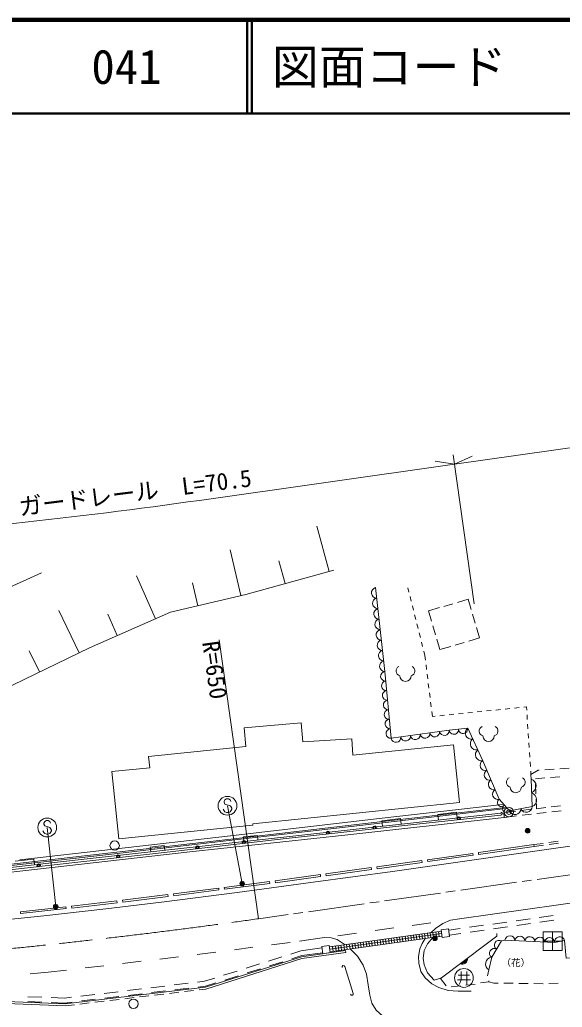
# Model space of a CAD drawing. Units: millimetres at full size, sheet at 1:1000; details may follow other scales. Extents: x 40000 to 680000, y 20000 to 380000.
# Drawn here: x 93508 to 151326, y 274832 to 380000 of the extents above; entities that cross this region are included whole.
import ezdxf
from ezdxf.enums import TextEntityAlignment as Align

# ---------------------------------------------------------------- set-up
doc = ezdxf.new("R2010")
doc.units = ezdxf.units.MM
doc.header["$LTSCALE"] = 1000
doc.header["$PDMODE"] = 32
doc.header["$PDSIZE"] = 500
doc.linetypes.add('CHAIN', pattern=[18.5, 12, -1.5, 3.5, -1.5])
for name, color, linetype, lineweight in [('M-BGD', 7, 'Continuous', 13), ('M-BMK', 2, 'Continuous', 13), ('M-BMK-ROW', 30, 'Continuous', 13), ('M-STR-HTXT', 7, 'Continuous', 13), ('M-STR-STRC', 7, 'Continuous', 13), ('M-TTL', 2, 'Continuous', 140), ('M-TTL-LINE', 7, 'Continuous', 50)]:
    doc.layers.add(name, color=color, linetype=linetype, lineweight=lineweight)
doc.layers.add('M-TTL-TXT', color=7, linetype='Continuous')
doc.styles.add('ＭＳ ゴシック', font='')
doc.styles.get('ＭＳ ゴシック').set_extended_font_data('MS Gothic')

msp = doc.modelspace()

# ---------------------------------------------------------------- linework, layer by layer
at = {"layer": 'M-BGD'}
for p, q in [((126494, 321253), (125163, 326072)), ((117075, 318673), (115939, 323542)), ((121788, 319952), (121122, 322362)), ((77077, 312685), (95829, 321084)), ((107969, 316214), (105958, 320792)), ((112471, 317598), (111902, 320033)), ((134982, 319054), (134872, 319494)), ((135226, 318084), (135104, 318569)), ((139668, 317811), (138709, 317529)), ((141301, 318290), (140148, 317952)), ((141625, 317185), (141301, 318290)), ((99833, 312592), (97660, 317094)), ((103892, 314423), (102886, 316712)), ((135470, 317114), (135348, 317599)), ((135714, 316145), (135592, 316629)), ((138229, 317388), (137077, 317050)), ((137077, 317050), (137401, 315945)), ((142048, 315746), (141766, 316705)), ((135958, 315175), (135836, 315660)), ((136201, 314205), (136080, 314690)), ((137542, 315465), (137824, 314505)), ((142513, 314161), (142189, 315266)), ((136445, 313235), (136323, 313720)), ((137965, 314026), (138289, 312921)), ((139921, 313400), (140881, 313682)), ((141361, 313822), (142513, 314161)), ((95604, 310550), (94518, 312802)), ((136678, 312310), (136567, 312750)), ((138289, 312921), (139442, 313259)), ((136743, 311783), (136678, 312310)), ((136867, 310790), (136805, 311286)), ((136990, 309798), (136928, 310294)), ((137113, 308806), (137052, 309302)), ((137236, 307813), (137175, 308309)), ((137360, 306821), (137298, 307317)), ((137487, 305798), (137421, 306325)), ((140759, 306132), (140262, 306081)), ((141754, 306233), (141257, 306182)), ((142749, 306335), (142251, 306284)), ((143744, 306436), (143246, 306385)), ((144738, 306538), (144241, 306487)), ((145733, 306639), (145236, 306589)), ((146728, 306741), (146231, 306690)), ((147513, 306821), (147225, 306792)), ((147537, 306470), (147513, 306821)), ((123492, 305136), (117415, 304599)), ((123492, 305136), (123670, 303112)), ((137775, 305827), (137487, 305798)), ((138769, 305928), (138272, 305878)), ((139764, 306030), (139267, 305979)), ((147603, 305472), (147570, 305971)), ((117415, 304599), (117591, 302606)), ((147670, 304474), (147637, 304973)), ((147737, 303476), (147703, 303975)), ((128891, 303420), (123670, 303112)), ((128891, 303420), (128994, 301668)), ((147803, 302479), (147770, 302978)), ((107242, 301545), (117591, 302606)), ((139751, 302782), (128994, 301668)), ((140387, 296637), (139751, 302782)), ((147870, 301481), (147837, 301980)), ((107242, 301545), (107367, 300320)), ((147937, 300483), (147904, 300982)), ((103327, 299925), (107366, 300335)), ((147994, 299633), (147970, 299984)), ((148751, 300065), (147994, 299633)), ((148876, 300073), (148751, 300065)), ((150473, 300179), (149475, 300113)), ((152069, 300285), (151072, 300219)), ((148012, 299133), (147994, 299633)), ((148461, 299176), (149458, 299258)), ((148461, 299174), (148461, 299176)), ((150056, 299306), (151052, 299388)), ((148526, 297576), (148485, 298575)), ((118335, 294354), (140387, 296637)), ((148590, 295977), (148550, 296976)), ((145096, 295553), (128090, 293647)), ((140060, 295593), (138073, 295370)), ((140127, 294996), (140060, 295593)), ((146380, 295725), (145092, 295574)), ((145096, 295553), (145152, 295056)), ((147969, 295911), (146976, 295794)), ((149559, 296097), (148565, 295980)), ((149619, 295580), (148625, 295464)), ((151148, 296283), (150155, 296166)), ((151208, 295766), (150215, 295650)), ((134098, 294924), (132110, 294701)), ((132110, 294701), (132177, 294105)), ((134164, 294328), (134098, 294924)), ((138073, 295370), (138140, 294774)), ((146440, 295208), (145153, 295057)), ((148030, 295394), (147036, 295278)), ((128090, 293647), (100053, 290576)), ((118347, 294237), (118335, 294354)), ((118841, 293137), (117350, 292974)), ((117350, 292974), (117404, 292477)), ((118895, 292640), (118841, 293137)), ((149890, 292373), (150880, 292513)), ((108900, 292048), (107409, 291885)), ((107409, 291885), (107464, 291388)), ((108955, 291551), (108900, 292048)), ((142386, 291308), (148305, 292149)), ((148305, 292149), (149295, 292289)), ((148333, 291951), (149323, 292091)), ((149918, 292175), (150908, 292315)), ((95015, 290607), (93028, 290382)), ((95083, 290011), (95015, 290607)), ((131561, 289782), (136371, 290460)), ((136971, 290546), (141785, 291223)), ((136998, 290348), (136971, 290546)), ((142414, 291110), (142386, 291308)), ((126135, 289032), (130961, 289698)), ((131589, 289584), (131561, 289782)), ((115309, 287596), (120135, 288223)), ((120732, 288298), (125550, 288958)), ((120760, 288100), (120732, 288298)), ((126162, 288834), (126135, 289032)), ((109890, 286906), (114715, 287521)), ((115335, 287397), (115309, 287596)), ((99033, 285592), (103856, 286161)), ((104461, 286238), (109287, 286829)), ((104485, 286039), (104461, 286238)), ((109916, 286707), (109890, 286906)), ((93584, 285008), (98424, 285535)), ((93605, 284810), (93584, 285008)), ((99056, 285394), (99033, 285592)), ((146404, 284049), (147889, 284260)), ((148879, 284401), (150364, 284612)), ((148948, 283886), (150433, 284097)), ((138440, 282930), (126510, 281265)), ((139234, 283031), (140463, 283206)), ((141453, 283346), (142938, 283557)), ((141523, 282831), (143008, 283042)), ((143928, 283698), (145413, 283909)), ((143998, 283183), (145483, 283393)), ((146473, 283534), (147958, 283745)), ((138475, 282673), (126548, 281007)), ((138509, 282415), (126586, 280750)), ((130713, 281851), (130785, 281336)), ((131010, 281893), (131082, 281378)), ((131307, 281934), (131379, 281419)), ((131605, 281976), (131676, 281461)), ((131902, 282017), (131974, 281502)), ((132199, 282059), (132271, 281544)), ((132496, 282100), (132568, 281585)), ((132793, 282142), (132865, 281627)), ((133090, 282183), (133162, 281668)), ((133387, 282225), (133459, 281710)), ((133684, 282266), (133756, 281751)), ((133981, 282308), (134053, 281793)), ((134279, 282349), (134350, 281834)), ((134576, 282391), (134648, 281876)), ((134873, 282432), (134945, 281917)), ((135170, 282474), (135242, 281959)), ((135467, 282515), (135539, 282000)), ((135764, 282557), (135836, 282042)), ((136061, 282598), (136133, 282083)), ((136358, 282640), (136430, 282125)), ((136656, 282681), (136727, 282166)), ((136953, 282723), (137025, 282208)), ((137250, 282764), (137322, 282249)), ((137547, 282806), (137619, 282291)), ((137844, 282847), (137916, 282332)), ((138141, 282889), (138213, 282374)), ((139303, 282516), (140533, 282690)), ((123475, 280840), (122389, 280497)), ((125720, 281146), (123475, 280840)), ((126851, 281312), (126923, 280797)), ((127148, 281354), (127220, 280839)), ((127445, 281395), (127517, 280880)), ((127742, 281436), (127814, 280921)), ((128039, 281478), (128111, 280963)), ((128336, 281519), (128408, 281004)), ((128633, 281561), (128705, 281046)), ((128930, 281602), (129002, 281087)), ((129228, 281644), (129299, 281129)), ((129525, 281685), (129597, 281170)), ((129822, 281727), (129894, 281212)), ((130119, 281768), (130191, 281253)), ((130416, 281810), (130488, 281295)), ((121435, 280195), (120005, 279744)), ((123589, 280330), (122501, 279987)), ((125795, 280631), (123589, 280330)), ((119051, 279442), (117621, 278991)), ((119164, 278932), (117733, 278481)), ((121548, 279685), (120117, 279234)), ((114284, 277936), (113198, 277593)), ((116668, 278689), (115237, 278238)), ((116780, 278179), (115349, 277728)), ((138342, 277903), (138937, 277099)), ((140147, 277753), (141547, 277753)), ((140247, 278253), (141447, 278253)), ((140547, 277753), (140447, 277453)), ((140547, 278653), (140547, 277753)), ((141147, 278653), (141147, 277253)), ((106486, 276789), (104997, 276610)), ((108969, 277086), (107479, 276908)), ((111451, 277384), (109961, 277205)), ((111516, 276868), (110027, 276690)), ((111050, 276497), (112043, 276616)), ((113198, 277593), (112444, 277503)), ((113308, 277083), (112509, 276987)), ((112638, 276687), (113341, 276771)), ((114396, 277426), (113308, 277083)), ((139473, 277018), (140469, 277113)), ((140447, 277453), (140347, 277253)), ((141066, 277170), (142061, 277264)), ((142613, 277443), (143517, 277549)), ((143517, 277549), (143496, 277636)), ((143517, 277549), (144048, 277411)), ((144048, 277411), (144499, 277405)), ((145099, 277396), (146099, 277381)), ((146699, 277372), (147699, 277356)), ((148299, 277347), (149298, 277332)), ((149898, 277359), (150897, 277407)), ((95863, 275900), (94364, 275958)), ((98285, 275806), (96863, 275861)), ((99040, 275896), (98285, 275806)), ((101522, 276194), (100033, 276015)), ((101587, 275678), (100098, 275499)), ((104004, 276491), (102515, 276313)), ((104070, 275975), (102580, 275797)), ((103106, 275548), (104099, 275667)), ((104695, 275738), (105688, 275857)), ((106552, 276273), (105063, 276094)), ((106283, 275928), (107276, 276046)), ((109034, 276571), (107545, 276392)), ((107872, 276118), (108865, 276236)), ((109461, 276307), (110454, 276426)), ((95866, 275379), (94367, 275437)), ((98306, 275284), (96866, 275340)), ((99105, 275380), (98306, 275284)), ((98340, 274979), (99333, 275098)), ((99929, 275169), (100922, 275288)), ((101517, 275359), (102510, 275477))]:
    msp.add_line(p, q, dxfattribs=at)
for points in [[(126976, 321386), (117610, 318798), (109586, 316925), (100942, 313127), (86895, 306347)], [(131425, 319519), (132423, 310589), (133090, 303472), (139285, 304350)], [(139285, 304350), (141247, 304538), (142850, 301091), (144617, 296995), (145707, 295744), (148118, 296201), (148012, 299133)], [(118346, 294236), (104053, 292776), (103327, 299925)], [(93508, 290540), (103492, 291683), (115966, 293096), (132133, 294987), (144960, 296428)], [(93550, 290172), (103534, 291316), (116008, 292728), (132175, 294620), (145262, 296090)], [(145329, 296012), (129741, 294202), (117040, 292736), (103594, 291163), (93567, 290026)], [(144796, 295305), (135814, 294328), (121885, 292796), (107991, 291209), (100020, 290302), (86105, 288743), (75685, 287578)], [(100107, 290079), (111631, 291367), (128145, 293150), (145152, 295056)], [(142414, 291110), (148333, 291951), (148305, 292149)], [(100051, 290576), (85612, 288935), (75784, 287877)], [(131589, 289584), (136399, 290262), (136371, 290460)], [(136998, 290348), (141813, 291025), (141785, 291223)], [(100107, 290079), (85667, 288438), (75674, 287363)], [(75772, 288029), (83789, 288951), (93567, 290026)], [(76330, 288536), (83849, 289059), (93550, 290171)], [(126162, 288834), (130988, 289500), (130961, 289698)], [(115335, 287397), (120161, 288024), (120135, 288223)], [(120760, 288100), (125577, 288760), (125550, 288958)], [(109916, 286707), (114740, 287322), (114715, 287521)], [(99056, 285394), (103880, 285963), (103856, 286161)], [(104485, 286039), (109311, 286631), (109287, 286829)], [(174475, 286794), (171196, 285643), (170561, 285257), (169417, 284828), (166174, 283751), (164856, 283428), (163120, 283233), (154443, 282156), (154474, 280249), (151741, 280054), (151582, 281933), (150510, 281724), (145222, 281975), (144850, 281892), (143805, 280156), (143505, 278817), (143367, 278181)], [(93605, 284810), (98445, 285336), (98424, 285535)], [(138038, 277834), (137664, 277702), (136954, 278513), (136606, 279344), (136502, 280072), (136595, 280870), (136963, 281582), (137482, 282228)], [(138014, 277823), (138473, 277973), (143208, 281549), (144364, 282402), (144361, 282692)], [(72791, 275431), (79482, 275943), (98332, 275180), (113299, 276967), (123544, 280213), (128225, 280863), (128252, 280665)], [(113341, 276771), (123589, 280017), (128252, 280665)], [(72806, 275232), (79485, 275742), (98340, 274979)]]:
    msp.add_lwpolyline(points, dxfattribs=at)
for points in [[(139321, 282381), (138528, 282275), (138422, 283067), (139215, 283173)], [(126490, 281406), (126601, 280650), (125809, 280534), (125698, 281290)]]:
    msp.add_lwpolyline(points, close=True, dxfattribs=at)
for centre, radius in [((140293, 294928), 100), ((126352, 293401), 100), ((131322, 293948), 100), ((103625, 292053), 500), ((117409, 292398), 112), ((117409, 292398), 100), ((112441, 291831), 112), ((112441, 291831), 100), ((103993, 290867), 112), ((103993, 290867), 100), ((95535, 289913), 100), ((140847, 277953), 1000), ((105625, 275207), 500)]:
    msp.add_circle(centre, radius, dxfattribs=at)
for centre, radius, start, end in [((131553, 318969), 565, 103.01953, 269.72714), ((131677, 317852), 565, 103.01953, 269.72714), ((131802, 316736), 565, 103.01953, 269.72714), ((131927, 315619), 565, 103.01953, 269.72714), ((132051, 314503), 565, 103.01953, 269.72714), ((132176, 313387), 565, 103.01953, 269.72714), ((132301, 312270), 565, 103.01953, 269.72714), ((132425, 311154), 565, 103.01953, 269.72714), ((132481, 310081), 511, 96.55028, 274.1608), ((134154, 310650), 536, 116.08703, 255.33416), ((135083, 310650), 536, 284.66584, 63.91297), ((132576, 309065), 511, 96.55028, 274.1608), ((134619, 310132), 600, 180, 360), ((132672, 308048), 511, 96.55028, 274.1608), ((132767, 307032), 511, 96.55028, 274.1608), ((132862, 306015), 511, 96.55028, 274.1608), ((132958, 304998), 511, 96.55028, 274.1608), ((133053, 303982), 511, 96.55028, 274.1608), ((136701, 304006), 522, 190.47045, 5.65791), ((137733, 304152), 522, 190.47045, 5.65791), ((138766, 304299), 522, 190.47045, 5.65791), ((139776, 304390), 493, 184.6093, 6.33195), ((140757, 304484), 493, 184.6093, 6.33195), ((141651, 304027), 651, 128.38337, 281.49876), ((143011, 304245), 536, 116.08703, 255.33416), ((143940, 304245), 536, 284.66584, 63.91297), ((133603, 303567), 522, 190.47045, 5.65791), ((134636, 303714), 522, 190.47045, 5.65791), ((135668, 303860), 522, 190.47045, 5.65791), ((142185, 302878), 651, 128.38337, 281.49876), ((143476, 303727), 600, 180, 360), ((142720, 301729), 651, 128.38337, 281.49876), ((143127, 300603), 561, 119.57107, 287.10381), ((143568, 299579), 561, 119.57107, 287.10381), ((144010, 298555), 561, 119.57107, 287.10381), ((145910, 298794), 536, 116.08703, 255.33416), ((146839, 298794), 536, 284.66584, 63.91297), ((147750, 298390), 788, 293.52863, 70.62623), ((144452, 297531), 561, 119.57107, 287.10381), ((146374, 298276), 600, 180, 360), ((147803, 296923), 788, 293.52863, 70.62623), ((144831, 296631), 422, 120.44943, 321.69613), ((144780, 295454), 150, 276.20281, 96.20281), ((145376, 296006), 422, 120.44943, 321.69613), ((146286, 295982), 626, 202.35983, 359.09035), ((147492, 296211), 626, 202.35983, 359.09035), ((140293, 294928), 188, 329.33291, 223.07271), ((140293, 294928), 150, 317.61243, 234.79319), ((140293, 294928), 112, 276.20283, 276.20279), ((126352, 293401), 188, 329.40655, 223.14635), ((126352, 293401), 150, 317.68607, 234.86683), ((126352, 293401), 112, 276.27648, 276.27642), ((131322, 293948), 188, 329.40655, 223.14635), ((131322, 293948), 150, 317.68607, 234.86683), ((131322, 293948), 112, 276.27648, 276.27642), ((117409, 292398), 188, 329.64619, 223.38599), ((117409, 292398), 150, 317.92571, 235.10647), ((112441, 291831), 188, 329.64619, 223.38599), ((112441, 291831), 150, 317.92571, 235.10647), ((103993, 290867), 188, 329.62601, 223.36581), ((103993, 290867), 150, 317.90553, 235.08629), ((95535, 289913), 188, 329.52349, 223.26328), ((95535, 289913), 150, 317.80301, 234.98376), ((95535, 289913), 112, 276.39341, 276.39336), ((144595, 281455), 507, 59.71732, 238.16733), ((145749, 281920), 530, 0.55535, 174.00579), ((146807, 281869), 530, 0.55535, 174.00579), ((147864, 281819), 530, 0.55535, 174.00579), ((148922, 281769), 530, 0.55535, 174.00579), ((149980, 281719), 530, 0.55535, 174.00579), ((151055, 281781), 548, 16.09131, 186.00244), ((144072, 280586), 507, 59.71732, 238.16733), ((140680, 279974), 567, 245.13526, 8.99028), ((140680, 279974), 453, 253.09465, 1.03089), ((140680, 279974), 340, 268.72002, 345.40552), ((143870, 279438), 721, 95.21494, 239.56723)]:
    msp.add_arc(centre, radius, start, end, dxfattribs=at)
at = {"layer": 'M-BMK'}
for p, q in [((148634, 288455), (154575, 289295)), ((147050, 288231), (148040, 288371)), ((138931, 287083), (139921, 287223)), ((140515, 287307), (146456, 288147)), ((130812, 285935), (131802, 286075)), ((132396, 286159), (138337, 286999)), ((124277, 285011), (130218, 285851)), ((118969, 284260), (122098, 284703)), ((122692, 284787), (123683, 284927))]:
    msp.add_line(p, q, dxfattribs=at)
at = {"layer": 'M-BMK', "linetype": 'CHAIN'}
msp.add_arc((27970, 927859), 650000, 273.34163, 278.04774, dxfattribs=at)
at = {"layer": 'M-BMK-ROW'}
for p, q in [((149298, 280872), (149298, 282872)), ((149298, 282872), (151298, 282872)), ((149298, 281872), (151298, 281872)), ((150298, 282872), (150298, 280872)), ((151298, 282872), (151298, 280872)), ((151298, 280872), (149298, 280872))]:
    msp.add_line(p, q, dxfattribs=at)
at = {"layer": 'M-BMK-ROW', "color": 7}
msp.add_circle((145645, 295624), 500, dxfattribs=at)
msp.add_point((145645, 295624), dxfattribs=at)
at = {"layer": 'M-STR-HTXT'}
for p, q in [((139836, 332658), (218537, 343786)), ((141936, 317806), (139696, 333648)), ((139836, 332658), (141733, 333532)), ((112669, 328817), (139836, 332658)), ((139836, 332658), (137772, 332972)), ((118969, 284260), (114769, 313965)), ((117212, 287998), (115648, 296293)), ((97345, 285560), (96439, 293977))]:
    msp.add_line(p, q, dxfattribs=at)
for centre, radius in [((117212, 287998), 150), ((117212, 287998), 120), ((117212, 287998), 90), ((117212, 287998), 60), ((117212, 287998), 30), ((117212, 287998), 20), ((97345, 285560), 150), ((97345, 285560), 120), ((97345, 285560), 90), ((97345, 285560), 60), ((97345, 285560), 30), ((97345, 285560), 20)]:
    msp.add_circle(centre, radius, dxfattribs=at)
msp.add_arc((27970, 927859), 605000, 274.26194, 278.04774, dxfattribs=at)
for p in [(117212, 287998), (97345, 285560)]:
    msp.add_point(p, dxfattribs=at)
at = {"layer": 'M-STR-STRC'}
for p, q in [((115375, 296930), (115284, 296748)), ((115284, 296748), (115284, 296657)), ((115284, 296657), (115375, 296475)), ((115557, 297021), (115375, 296930)), ((115739, 297021), (115557, 297021)), ((115920, 296930), (115739, 297021)), ((116011, 296748), (115920, 296930)), ((186871, 296908), (148394, 291456)), ((115284, 295748), (115193, 295930)), ((115375, 295657), (115284, 295748)), ((115375, 296475), (115920, 296293)), ((115557, 295566), (115375, 295657)), ((115739, 295566), (115557, 295566)), ((115920, 295657), (115739, 295566)), ((115920, 296293), (116011, 296202)), ((116011, 295748), (115920, 295657)), ((116011, 296202), (116102, 296021)), ((116102, 295930), (116011, 295748)), ((116102, 296021), (116102, 295930)), ((96166, 294613), (96075, 294432)), ((96348, 294704), (96166, 294613)), ((96530, 294704), (96348, 294704)), ((96711, 294613), (96530, 294704)), ((96802, 294432), (96711, 294613)), ((96075, 293432), (95984, 293613)), ((96075, 294432), (96075, 294341)), ((96075, 294341), (96166, 294159)), ((96166, 293341), (96075, 293432)), ((96166, 294159), (96711, 293977)), ((96711, 293977), (96802, 293886)), ((96802, 293432), (96711, 293341)), ((96802, 293886), (96893, 293704)), ((96893, 293613), (96802, 293432)), ((96893, 293704), (96893, 293613)), ((96348, 293250), (96166, 293341)), ((96530, 293250), (96348, 293250)), ((96711, 293341), (96530, 293250)), ((131381, 282995), (133362, 283273)), ((135342, 283551), (137323, 283829)), ((127420, 282438), (129401, 282717)), ((118360, 281218), (116378, 280955)), ((122325, 281744), (120343, 281481)), ((110425, 280206), (108439, 279965)), ((114393, 280705), (112409, 280455)), ((98508, 278798), (96525, 278576)), ((102474, 279241), (100495, 279020)), ((102483, 279242), (102474, 279241)), ((106454, 279724), (104468, 279483)), ((128141, 279166), (129056, 276309)), ((96525, 278576), (94623, 278380))]:
    msp.add_line(p, q, dxfattribs=at)
for points in [[(231796, 297175), (140364, 284258), (139425, 284111), (138582, 283735), (137824, 283219), (137319, 282766)], [(148394, 291456), (133232, 289299), (124776, 288136), (116662, 287050), (108915, 286072), (102693, 285307), (96087, 284563), (90198, 283953), (83942, 283355), (77526, 282797), (71620, 282345), (66963, 282037), (65683, 281971)], [(128178, 281495), (127337, 282039), (126712, 282237), (126003, 282253), (123313, 281871)], [(141625, 276559), (140236, 276537), (139179, 276616), (138159, 276928), (137419, 277331), (136707, 277961), (136271, 278654), (136055, 279529), (136009, 280226), (136133, 281059), (136380, 281624), (136727, 282150)], [(141793, 273501), (134597, 273406), (133736, 273391), (133048, 273484), (132206, 273881), (131501, 274535), (131047, 275252), (130808, 276104), (130629, 277221), (130448, 278368), (130119, 279297), (129491, 280260), (128734, 281043)]]:
    msp.add_lwpolyline(points, dxfattribs=at)
for centre, radius in [((115648, 296293), 1000), ((96439, 293977), 1000), ((147632, 293623), 250), ((147632, 293623), 204), ((147632, 293623), 159), ((147632, 293623), 114), ((147632, 293623), 68.2), ((147632, 293623), 22.7), ((137751, 282181), 250), ((137751, 282181), 204), ((137751, 282181), 159), ((137751, 282181), 114), ((137751, 282181), 68.2), ((137751, 282181), 22.7)]:
    msp.add_circle(centre, radius, dxfattribs=at)
for centre, start, end in [((127998, 279120), 17.76369, 197.76369), ((128913, 276263), 197.76369, 17.76369)]:
    msp.add_arc(centre, 150, start, end, dxfattribs=at)
at = {"layer": 'M-TTL'}
msp.add_line((680000, 380000), (40000, 380000), dxfattribs=at)
at = {"layer": 'M-TTL-LINE'}
for p, q in [((117750, 380000), (117750, 370000)), ((118250, 380000), (118250, 370000)), ((40000, 370000), (680000, 370000))]:
    msp.add_line(p, q, dxfattribs=at)

# ---------------------------------------------------------------- texts
at = {"layer": 'M-BGD', "style": 'ＭＳ ゴシック'}
msp.add_text('（花）', height=733.1, dxfattribs=at).set_placement((144839, 278994), align=Align.BOTTOM_LEFT)
at = {"layer": 'M-STR-HTXT', "style": 'ＭＳ ゴシック'}
msp.add_text('ガードレール\u3000L=70.5', height=1833, rotation=7.164, dxfattribs=at).set_placement((105989, 328213), align=Align.BOTTOM_CENTER)
msp.add_text('R=650', height=1833, rotation=278.048, dxfattribs=at).set_placement((114769, 313965), align=Align.TOP_LEFT)
at = {"layer": 'M-TTL-TXT', "style": 'ＭＳ ゴシック'}
for s, p in [('041', (101142, 375000)), ('図面コード', (120380, 375000))]:
    msp.add_text(s, height=3666, dxfattribs=at).set_placement(p, align=Align.MIDDLE_LEFT)

doc.saveas('drawing.dxf')
